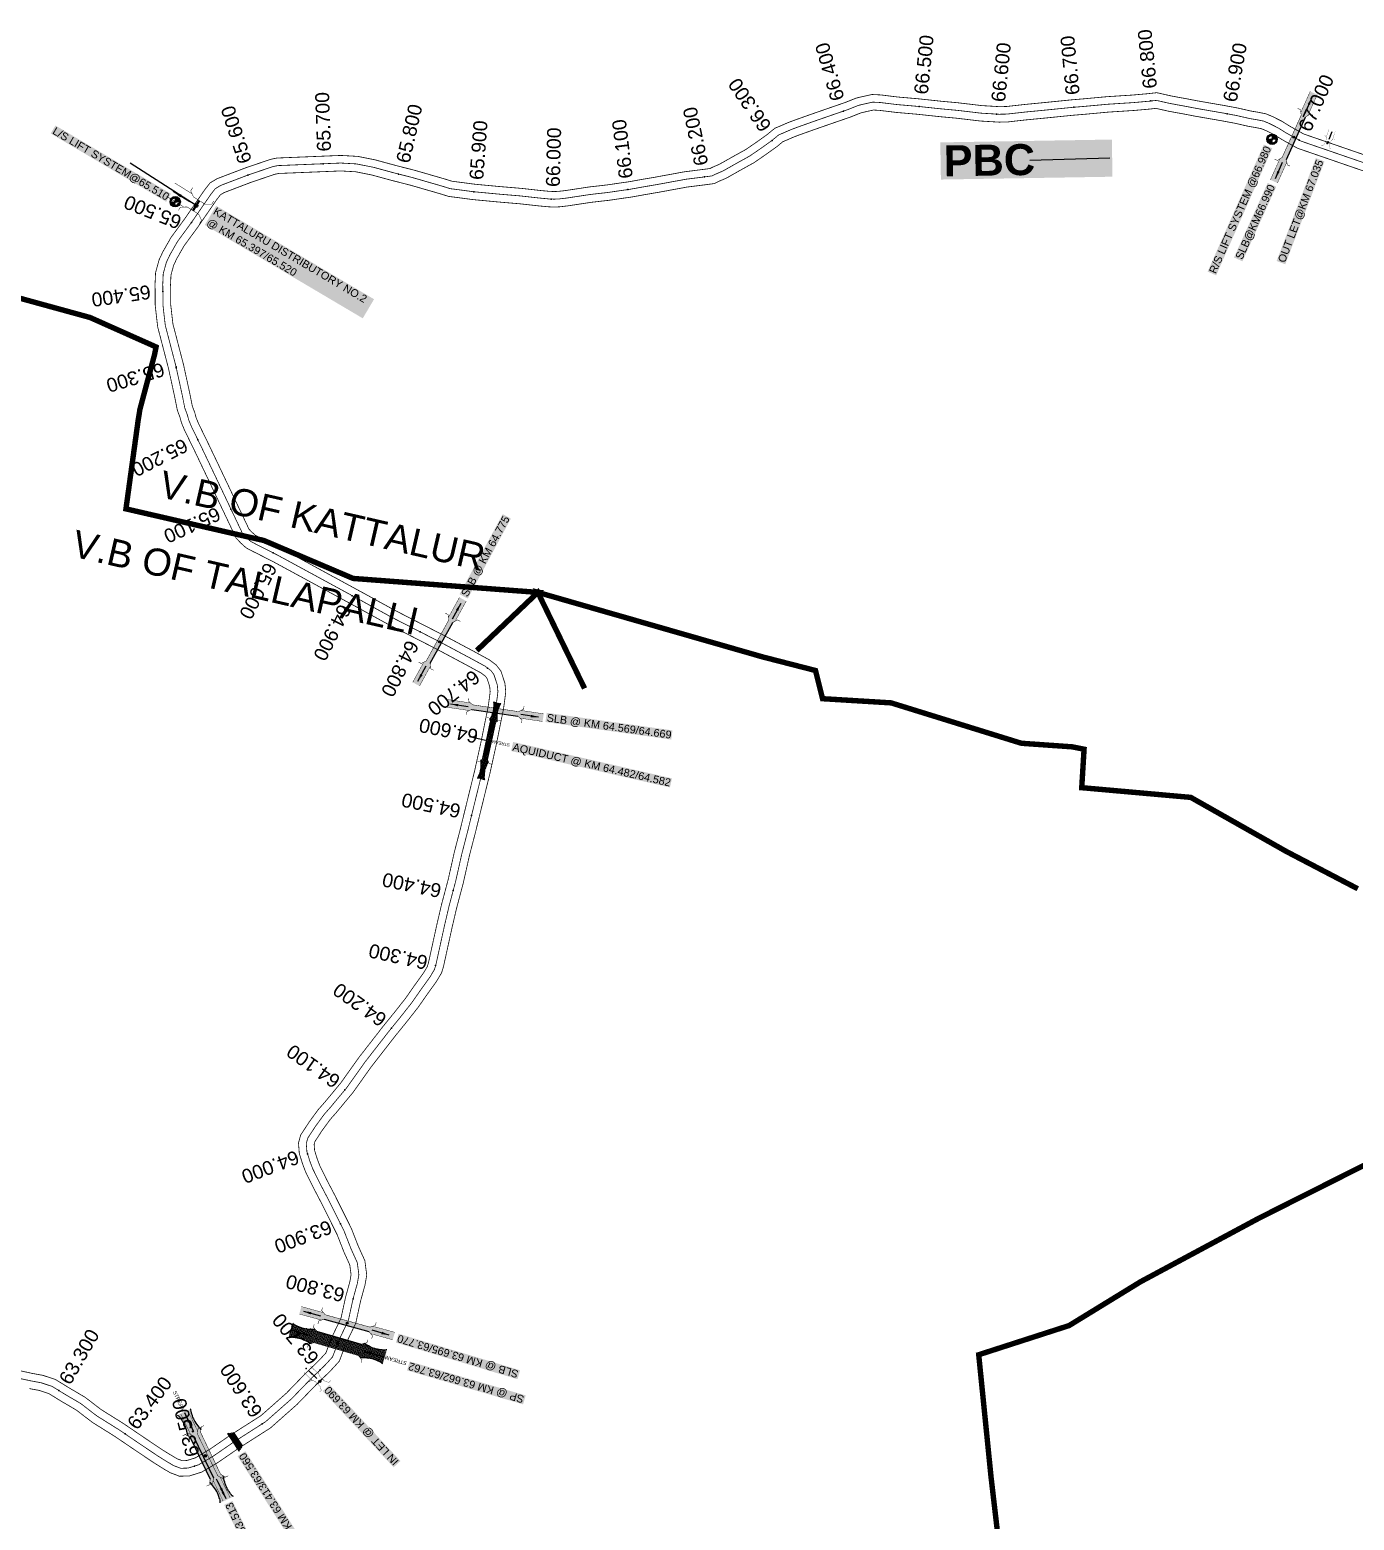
# Model space of a CAD drawing. Header units: inches. Extents: x 174104 to 230935, y 1583276 to 1631460.
# Drawn here: x 219816 to 221527, y 1588795 to 1590720 of the extents above; entities that cross this region are included whole.
import ezdxf
from ezdxf.enums import TextEntityAlignment as Align

# ---------------------------------------------------------------- set-up
doc = ezdxf.new("R2010")
doc.units = ezdxf.units.IN
doc.header["$LTSCALE"] = 15
doc.header["$MEASUREMENT"] = 0
doc.linetypes.add('ACAD_ISO02W100', pattern=[15, 12, -3])
doc.linetypes.add('HIDDEN2', pattern=[0.1875, 0.125, -0.0625])
for name, color, linetype in [('CANAL1', 7, 'Continuous'), ('CSMark', 72, 'Continuous'), ('RE REMARKS', 7, 'Continuous'), ('STRUCTURE', 5, 'Continuous'), ('text2', 7, 'Continuous'), ('VB', 72, 'Continuous'), ('VILLAGE BOUNDRY', 5, 'Continuous')]:
    doc.layers.add(name, color=color, linetype=linetype)
doc.styles.get("Standard").update_dxf_attribs({"font": 'arial.ttf'})
doc.dimstyles.get("Standard").update_dxf_attribs({"dimtxt": 0.18, "dimasz": 0.18, "dimexe": 0.18, "dimexo": 0.0625, "dimgap": 0.09, "dimtad": 0, "dimtih": 1, "dimtoh": 1, "dimdec": 4, "dimzin": 0, "dimdsep": 46, "dimtxsty": 'Standard', "dimcen": 0.09, "dimadec": 0, "dimazin": 0, "dimtfac": 1, "dimtdec": 4, "dimtofl": 0, "dimtmove": 0, "dimatfit": 3, "dimfxl": 1, "dimtolj": 1, "dimtzin": 0, "dimarcsym": 0})

# ---------------------------------------------------------------- blocks, each defined once
blk = doc.blocks.new('DROP')
h = blk.add_hatch()
h.set_pattern_fill('ANSI31', color=1, scale=10, angle=45)
h.set_pattern_definition([(90, (-324.4107, -25.7687), (-1.25, 0), [])])
h.paths.add_polyline_path([(-9.9, -4.3), (-13.8, 4.1), (13.8, 4.1), (10.2, -4.3)])
at = {"layer": 'STRUCTURE', "color": 5, "const_width": 0.49}
blk.add_lwpolyline([(-9.9, -4.3), (-13.8, 4.1), (13.8, 4.1), (10.2, -4.3), (-9.9, -4.3)], dxfattribs=at)
at = {"layer": 'STRUCTURE', "color": 5}
blk.add_circle((0, 0), 1.33, dxfattribs=at)
blk = doc.blocks.new('PUMP')
at = {"layer": 'text2', "linetype": 'Continuous'}
h = blk.add_hatch(color=5, dxfattribs=at)
h.dxf.hatch_style = 1
edge = h.paths.add_edge_path(flags=17)
edge.add_arc((0, 0), 10.1, 0, 360)
edge = h.paths.add_edge_path()
edge.add_arc((0, 0), 13.4, 0, 360)
h = blk.add_hatch(dxfattribs=at)
h.set_pattern_fill('ANSI37', color=1, scale=10)
h.set_pattern_definition([(45, (-205292.2248, -1596949.1993), (-0.8838834765, 0.8838834765), []), (135, (-205292.2248, -1596949.1993), (-0.8838834765, -0.8838834765), [])])
h.paths.add_polyline_path([(0, 10.1), (0, 0), (10.1, 0, 0.414214)])
h.paths.add_polyline_path([(0, 0), (-10.1, 0, 0.414214), (0, -10.1)])
at = {"layer": 'text2', "color": 5, "linetype": 'Continuous'}
for radius in [13.4, 10.1]:
    blk.add_circle((0, 0), radius, dxfattribs=at)
at = {"layer": 'text2', "linetype": 'Continuous'}
blk.add_circle((0, 0), 1.3, dxfattribs=at)
blk = doc.blocks.new('SLB')
at = {"layer": 'STRUCTURE'}
h = blk.add_hatch(dxfattribs=at)
h.set_pattern_fill('DOTS', color=6, scale=20, angle=320.3722, style=0)
h.set_pattern_definition([(320.372247934, (-159.4327, -72.9564), (1.2786241598, 0.5641323054), [0, -1.25])])
h.paths.add_polyline_path([(769699.5, 1706871.1), (769699.5, 1706861.1), (769729.1, 1706861.1), (769732.1, 1706863.1), (769792.1, 1706863.1), (769795.1, 1706861.1), (769824.7, 1706861.1), (769824.7, 1706871.1), (769795.1, 1706871.1), (769792.1, 1706869.1), (769732.1, 1706869.1), (769729.1, 1706871.1)])
at = {"layer": 'STRUCTURE', "color": 6, "linetype": 'ACAD_ISO02W100', "ltscale": 0.5, "const_width": 0.5}
for points in [[(769699.5, 1706871.1), (769729.1, 1706871.1)], [(769795.1, 1706871.1), (769824.7, 1706871.1)], [(769699.5, 1706861.1), (769729.1, 1706861.1)], [(769795.1, 1706861.1), (769824.7, 1706861.1)]]:
    blk.add_lwpolyline(points, dxfattribs=at)
at = {"layer": 'STRUCTURE', "color": 6, "const_width": 0.628}
for points in [[(769726.1, 1706877.1), (769726.1, 1706873.1), (769732.1, 1706869.1), (769792.1, 1706869.1), (769798.1, 1706873.1), (769798.1, 1706877.1)], [(769726.1, 1706855.1), (769726.1, 1706859.1), (769732.1, 1706863.1), (769792.1, 1706863.1), (769798.1, 1706859.1), (769798.1, 1706855.1)]]:
    blk.add_lwpolyline(points, dxfattribs=at)
at = {"layer": 'STRUCTURE', "color": 6}
blk.add_lwpolyline([(769732.1, 1706863.1), (769792.1, 1706863.1)], dxfattribs=at)
blk.add_lwpolyline([(769732.1, 1706863.1), (769792.1, 1706863.1)], dxfattribs=at)
at = {"layer": 'STRUCTURE', "color": 0}
blk.add_circle((769762.1, 1706866.1), 1.24, dxfattribs=at)
for points in [[(769703.8, 1706866), (769726.7, 1706866)], [(769818.6, 1706865.8), (769795.7, 1706865.8)]]:
    blk.add_leader(points, dimstyle='Standard', override={"dimasz": 10, "dimgap": 0.09, "dimtad": 0}, dxfattribs=at)
blk = doc.blocks.new('SP')
at = {"layer": 'STRUCTURE'}
h = blk.add_hatch(dxfattribs=at)
h.set_pattern_fill('DASH', color=256, scale=8, style=0)
edge = h.paths.add_edge_path()
edge.add_spline(control_points=[(769825.7, 1706742.1), (769825.3, 1706741.8), (769823.8, 1706740.8), (769820.9, 1706740.3), (769817, 1706739.7), (769811.4, 1706738.9), (769804, 1706739.7), (769798.4, 1706741), (769795.6, 1706741.6)], knot_values=[0, 0, 0, 0, 1.613557, 5.24513, 8.624976, 13.470124, 22.190216, 30.746377, 30.746377, 30.746377, 30.746377], degree=3, periodic=0)
edge.add_line((769795.6, 1706741.6), (769792.6, 1706739.6))
edge.add_line((769792.6, 1706739.6), (769732.6, 1706739.6))
edge.add_line((769732.6, 1706739.6), (769729.6, 1706741.6))
edge.add_spline(control_points=[(769729.6, 1706741.6), (769726.9, 1706740.9), (769721.3, 1706739.5), (769713.9, 1706738.5), (769708.3, 1706739.1), (769704.4, 1706739.6), (769701.5, 1706740), (769700, 1706741), (769699.5, 1706741.3)], knot_values=[0, 0, 0, 0, 8.556161, 17.276253, 22.121402, 25.501247, 29.13282, 30.746377, 30.746377, 30.746377, 30.746377], degree=3, periodic=0)
edge.add_line((769699.5, 1706741.3), (769699.5, 1706722.1))
edge.add_spline(control_points=[(769699.5, 1706722.1), (769700, 1706722.4), (769701.4, 1706723.4), (769704.3, 1706724), (769708.2, 1706724.5), (769713.8, 1706725.3), (769721.2, 1706724.5), (769726.8, 1706723.3), (769729.6, 1706722.6)], knot_values=[0, 0, 0, 0, 1.613557, 5.24513, 8.624976, 13.470124, 22.190216, 30.746377, 30.746377, 30.746377, 30.746377], degree=3, periodic=0)
edge.add_line((769729.6, 1706722.6), (769732.6, 1706724.6))
edge.add_line((769732.6, 1706724.6), (769792.6, 1706724.6))
edge.add_line((769792.6, 1706724.6), (769795.6, 1706722.6))
edge.add_spline(control_points=[(769795.6, 1706722.6), (769798.4, 1706723.3), (769803.9, 1706724.8), (769811.3, 1706725.8), (769817, 1706725.1), (769820.9, 1706724.7), (769823.8, 1706724.2), (769825.2, 1706723.3), (769825.7, 1706723)], knot_values=[0, 0, 0, 0, 8.556161, 17.276253, 22.121402, 25.501247, 29.13282, 30.746377, 30.746377, 30.746377, 30.746377], degree=3, periodic=0)
edge.add_line((769825.7, 1706723), (769825.7, 1706742.1))
h.paths.add_polyline_path([(769764.2, 1706732.1, -1), (769761.1, 1706732.1, -1)], flags=0)
h.paths.add_polyline_path([(769761.1, 1706732.1, 1), (769764.2, 1706732.1, 1)], flags=16)
at = {"layer": 'STRUCTURE', "const_width": 0.628}
for points in [[(769726.6, 1706747.6), (769726.6, 1706743.6), (769732.6, 1706739.6), (769792.6, 1706739.6), (769798.6, 1706743.6), (769798.6, 1706747.6)], [(769726.6, 1706716.6), (769726.6, 1706720.6), (769732.6, 1706724.6), (769792.6, 1706724.6), (769798.6, 1706720.6), (769798.6, 1706716.6)]]:
    blk.add_lwpolyline(points, dxfattribs=at)
at = {"layer": 'STRUCTURE', "color": 3}
blk.add_lwpolyline([(769732.6, 1706724.6), (769792.6, 1706724.6)], dxfattribs=at)
blk.add_lwpolyline([(769732.6, 1706724.6), (769792.6, 1706724.6)], dxfattribs=at)
at = {"layer": 'STRUCTURE', "color": 0}
blk.add_circle((769762.6, 1706732.1), 1.55, dxfattribs=at)
at = {"layer": 'STRUCTURE'}
for points in [[(769699.5, 1706741.3), (769700.9, 1706740.5), (769704.4, 1706739.6), (769707.8, 1706739.2), (769712.6, 1706738.8), (769721.3, 1706739.7), (769729.6, 1706741.6)], [(769825.7, 1706742.1), (769824.3, 1706741.3), (769820.8, 1706740.3), (769817.5, 1706739.8), (769812.7, 1706739.2), (769804, 1706739.9), (769795.6, 1706741.6)], [(769699.5, 1706722.1), (769700.9, 1706723), (769704.4, 1706724), (769707.7, 1706724.5), (769712.5, 1706725), (769721.2, 1706724.4), (769729.6, 1706722.6)], [(769825.7, 1706723), (769824.3, 1706723.8), (769820.8, 1706724.7), (769817.4, 1706725.1), (769812.6, 1706725.5), (769803.9, 1706724.6), (769795.6, 1706722.6)]]:
    blk.add_spline(points, degree=3, dxfattribs=at)
at = {"layer": 'STRUCTURE', "color": 0}
blk.add_text('STREAM', height=5, dxfattribs=at).set_placement((769684.3, 1706732.1), align=Align.MIDDLE_CENTER)
for points in [[(769727.4, 1706732.1), (769700.8, 1706732.1)], [(769824.4, 1706732.1), (769800.5, 1706732.1)]]:
    blk.add_leader(points, dimstyle='Standard', override={"dimasz": 10, "dimgap": 0.09, "dimtad": 0}, dxfattribs=at)
blk = doc.blocks.new('OT')
at = {"layer": 'STRUCTURE', "color": 190}
for points, const_width in [([(769751.4, 1706595.8), (769729.4, 1706595.8)], 0.5), ([(769775.2, 1706601.8), (769775.2, 1706597.8), (769769.2, 1706593.8), (769761.8, 1706593.8), (769754.4, 1706593.8), (769748.4, 1706597.8), (769748.4, 1706601.8)], 0.5), ([(769761.8, 1706593.8), (769761.8, 1706581)], 2.5), ([(769751.4, 1706579), (769729.4, 1706579)], 0.5), ([(769748.4, 1706573), (769748.4, 1706577), (769754.4, 1706581), (769761.8, 1706581), (769761.8, 1706581), (769761.8, 1706581), (769769.2, 1706581), (769775.2, 1706577), (769775.2, 1706573)], 0.5)]:
    blk.add_lwpolyline(points, dxfattribs=dict(at, const_width=const_width))
at = {"layer": 'STRUCTURE', "color": 0}
blk.add_circle((769761.8, 1706587.4), 1.87, dxfattribs=at)
blk.add_leader([(769732.6, 1706587.4), (769753.8, 1706587.4)], dimstyle='Standard', override={"dimasz": 10, "dimgap": 0.09, "dimtad": 0}, dxfattribs=at)
blk = doc.blocks.new('AQUEDUCT')
at = {"layer": 'STRUCTURE'}
h = blk.add_hatch(dxfattribs=at)
h.set_pattern_fill('DASH', color=256, scale=8, angle=-90, style=0)
h.set_pattern_definition([(270, (-1706662.7411, 769762.6106), (1, -1), [1, -1])])
edge = h.paths.add_edge_path()
edge.add_spline(control_points=[(6.5, -63.1), (6.2, -62.6), (5.2, -61.2), (4.6, -58.3), (4.1, -54.4), (3.3, -48.8), (4.1, -41.4), (5.4, -35.8), (6, -33)], knot_values=[0, 0, 0, 0, 1.613557, 5.24513, 8.624976, 13.470124, 22.190216, 30.746377, 30.746377, 30.746377, 30.746377], degree=3, periodic=0)
edge.add_line((6, -33), (4, -30))
edge.add_line((4, -30), (4, 30))
edge.add_line((4, 30), (6, 33))
edge.add_spline(control_points=[(6, 33), (5.3, 35.8), (3.9, 41.3), (2.8, 48.7), (3.5, 54.4), (3.9, 58.3), (4.4, 61.2), (5.4, 62.6), (5.7, 63.1)], knot_values=[0, 0, 0, 0, 8.556161, 17.276253, 22.121402, 25.501247, 29.13282, 30.746377, 30.746377, 30.746377, 30.746377], degree=3, periodic=0)
edge.add_line((5.7, 63.1), (-6.5, 63.1))
edge.add_spline(control_points=[(-6.5, 63.1), (-6.2, 62.6), (-5.2, 61.2), (-4.6, 58.3), (-4.1, 54.4), (-3.3, 48.8), (-4.1, 41.4), (-5.4, 35.8), (-6, 33)], knot_values=[0, 0, 0, 0, 1.613557, 5.24513, 8.624976, 13.470124, 22.190216, 30.746377, 30.746377, 30.746377, 30.746377], degree=3, periodic=0)
edge.add_line((-6, 33), (-4, 30))
edge.add_line((-4, 30), (-4, -30))
edge.add_line((-4, -30), (-6, -33))
edge.add_spline(control_points=[(-6, -33), (-5.3, -35.8), (-3.9, -41.3), (-2.8, -48.7), (-3.5, -54.4), (-3.9, -58.3), (-4.4, -61.2), (-5.4, -62.6), (-5.7, -63.1)], knot_values=[0, 0, 0, 0, 8.556161, 17.276253, 22.121402, 25.501247, 29.13282, 30.746377, 30.746377, 30.746377, 30.746377], degree=3, periodic=0)
edge.add_line((-5.7, -63.1), (6.5, -63.1))
blk.add_circle((0, 0), 0.938)
at = {"layer": 'STRUCTURE', "const_width": 0.628}
for points in [[(-12, 36), (-8, 36), (-4, 30), (-4, -30), (-8, -36), (-12, -36)], [(12, 36), (8, 36), (4, 30), (4, -30), (8, -36), (12, -36)]]:
    blk.add_lwpolyline(points, dxfattribs=at)
at = {"layer": 'STRUCTURE', "color": 3}
for points in [[(-4, 30), (-4, -30)], [(-4, 30), (-4, -30)], [(4, 30), (4, -30)]]:
    blk.add_lwpolyline(points, dxfattribs=at)
at = {"layer": 'STRUCTURE'}
for points in [[(-6.5, 63.1), (-5.7, 61.7), (-4.7, 58.2), (-4.2, 54.9), (-3.6, 50.1), (-4.3, 41.4), (-6, 33)], [(5.7, 63.1), (4.8, 61.7), (3.9, 58.2), (3.5, 54.8), (3.1, 50), (4, 41.3), (6, 33)], [(-5.7, -63.1), (-4.8, -61.7), (-3.9, -58.2), (-3.5, -54.8), (-3.1, -50), (-4, -41.3), (-6, -33)], [(6.5, -63.1), (5.7, -61.7), (4.7, -58.2), (4.2, -54.9), (3.6, -50.1), (4.3, -41.4), (6, -33)]]:
    blk.add_spline(points, degree=3, dxfattribs=at)
at = {"layer": 'STRUCTURE', "color": 0}
blk.add_text('STREAM', height=5, dxfattribs=at).set_placement((-19.7, -0.1), align=Align.MIDDLE_CENTER)
for points in [[(32.5, 0.1), (5.8, 0)], [(0.4, -62), (0.1, -38.2)]]:
    blk.add_leader(points, dimstyle='Standard', override={"dimasz": 10, "dimgap": 0.09, "dimtad": 0}, dxfattribs=at)
blk = doc.blocks.new('GGG')
at = {"layer": 'STRUCTURE', "color": 5, "insert": (181339.4, 1616872.7), "char_height": 40, "width": 213.631, "attachment_point": 1, "rotation": 22.6465, "bg_fill": 1, "box_fill_scale": 1.1, "bg_fill_color": 7, "bg_fill_true_color": 16777215, "bg_fill_transparency": 0}
blk.add_mtext('{\\fArial|b1|i0|c0|p34;\\C1;PBC}', dxfattribs=at)
at = {"layer": 'RE REMARKS', "color": 1}
blk.add_leader([(181545.2, 1616937), (181450.2, 1616896)], dimstyle='Standard', override={"dimasz": 50}, dxfattribs=at)

msp = doc.modelspace()

# ---------------------------------------------------------------- linework, layer by layer
at = {"color": 3}
for p in [(221420.68431, 1590578.64837, 37), (221448.79123, 1590581.29179), (221492, 1590573, 51), (220292.42812, 1590533.7772), (220004, 1590498, 48), (220031, 1590493, 47), (220005.34496, 1590283.60133), (220130.31436, 1590044.48128), (220345.33786, 1589929.61676), (220417.30538, 1589840.7226), (220411.15193, 1589810.34851), (220386.73678, 1589705.11645), (220217.29763, 1589177.82731), (220225.97282, 1589049.31848), (220213.81156, 1589023.02994), (220173, 1588991, 36), (220082.16166, 1588897.33642), (220043, 1588878, 34)]:
    msp.add_point(p, dxfattribs=at)
at = {"layer": 'CANAL1', "color": 1, "linetype": 'HIDDEN2', "ltscale": 4, "const_width": 1}
msp.add_lwpolyline([(219749.61499, 1588989.52366), (219817.44799, 1588974.83866), (219830.52599, 1588972.43866), (219844.96999, 1588967.69766), (219862.01099, 1588957.23466), (219881.85299, 1588945.60366), (219902.82799, 1588929.51666), (219930.95599, 1588911.97266), (219960.01899, 1588892.24766), (219981.98199, 1588877.50966), (219994.69899, 1588869.60566), (219994.88499, 1588869.60266), (220002.07099, 1588865.27566), (220008.32999, 1588863.00966), (220011.08399, 1588861.88366), (220020.69299, 1588862.16366), (220034.23999, 1588866.43466), (220053.64499, 1588877.93666), (220080.48799, 1588896.37666), (220120.86699, 1588922.14566), (220154.50999, 1588951.90366), (220179.46099, 1588977.69166), (220197.15399, 1588994.72566), (220207.25999, 1589005.79866), (220215.51899, 1589027.52066), (220227.62699, 1589052.76766), (220233.68599, 1589080.62666), (220238.03999, 1589096.41866), (220239.17399, 1589100.32366), (220241.21199, 1589111.91066), (220239.18099, 1589127.46666), (220231.11699, 1589145.33166), (220222.21399, 1589168.07766), (220217.25462, 1589178.02097), (220200.82599, 1589210.95966), (220190.67899, 1589230.35766), (220181.61599, 1589248.80866), (220177.80799, 1589258.84366), (220174.07999, 1589270.89466), (220173.30799, 1589281.40566), (220175.18899, 1589288.34666), (220185.22299, 1589303.72866), (220196.35799, 1589318.97066), (220204.46799, 1589328.15166), (220225.71799, 1589353.74866), (220238.25399, 1589371.39366), (220249.12899, 1589386.64166), (220280.06899, 1589426.44466), (220296.09699, 1589446.20166), (220309.83899, 1589463.71066), (220320.38899, 1589478.85466), (220333.16999, 1589496.68066), (220338.76499, 1589506.08566), (220340.70999, 1589512.42866), (220351.72199, 1589562.55766), (220357.69899, 1589588.12866), (220366.24199, 1589620.22066), (220374.17799, 1589655.62666), (220381.83099, 1589685.14866), (220386.73678, 1589705.11645), (220400.52199, 1589761.22566), (220408.71199, 1589798.30466), (220418.13499, 1589844.81766), (220420.00499, 1589858.51466), (220420.80199, 1589865.14566), (220420.01199, 1589873.86066), (220415.67299, 1589887.14866), (220411.61899, 1589892.45866), (220404.21099, 1589898.02866), (220385.22599, 1589908.35066), (220346.58399, 1589928.97966), (220282.92999, 1589961.52366), (220243.23099, 1589983.34366), (220167.50699, 1590024.49566), (220135.83599, 1590041.65766), (220130.31436, 1590044.48128), (220117.28599, 1590051.14366), (220108.92199, 1590055.30966), (220101.44999, 1590059.25266), (220095.59899, 1590064.52566), (220090.87999, 1590069.56066), (220053.23499, 1590148.82766), (220038.35599, 1590180.03666), (220025.00199, 1590207.44466), (220021.43499, 1590216.11966), (220019.68499, 1590222.70466), (220016.36699, 1590231.56366), (220013.14099, 1590247.84266), (220004.99999, 1590285.18366), (219995.11799, 1590323.22766), (219991.20399, 1590338.20866), (219989.96699, 1590348.62166), (219988.12199, 1590364.89066), (219988.09199, 1590380.87866), (219987.91399, 1590391.34166), (219988.53899, 1590405.08566), (219992.57499, 1590419.68766), (219997.00399, 1590429.11366), (220006.96199, 1590446.59166), (220025.04399, 1590471.25966), (220049.81199, 1590507.24166), (220055.64199, 1590514.80066), (220062.64099, 1590518.99166), (220097.59899, 1590532.30966), (220129.44199, 1590543.18366), (220136.47999, 1590544.66966), (220150.02599, 1590545.20066), (220217.84799, 1590547.97266), (220238.27599, 1590546.81766), (220260.20599, 1590542.44266), (220286.54099, 1590535.27666), (220292.42812, 1590533.7772), (220310.57699, 1590529.15466), (220349.00699, 1590518.04566), (220359.31799, 1590514.82966), (220372.57199, 1590513.15366), (220389.06099, 1590510.93566), (220422.18899, 1590507.81166), (220449.51599, 1590505.52166), (220474.32299, 1590502.77866), (220485.93899, 1590501.66766), (220493.26799, 1590501.29566), (220499.93599, 1590501.60966), (220509.67599, 1590502.74166), (220539.89599, 1590507.33566), (220560.95399, 1590509.72866), (220561.41099, 1590509.72466), (220581.56099, 1590512.69666), (220590.71299, 1590513.95766), (220611.06199, 1590517.59266), (220624.97399, 1590519.94066), (220663.43499, 1590526.99966), (220684.95199, 1590529.70566), (220697.56999, 1590531.37966), (220702.55299, 1590533.88066), (220711.18399, 1590537.55266), (220731.82199, 1590549.20066), (220745.98299, 1590556.97766), (220760.84199, 1590567.17766), (220774.77399, 1590577.12466), (220783.59999, 1590584.42766), (220790.25799, 1590587.16366), (220799.54499, 1590591.24266), (220810.04299, 1590595.11866), (220831.52399, 1590602.74366), (220873.41299, 1590617.25066), (220886.43699, 1590622.47466), (220893.50199, 1590624.15066), (220904.84699, 1590626.66566), (220914.53899, 1590626.15766), (220936.22399, 1590623.49666), (220962.77999, 1590621.19266), (220992.28699, 1590618.04966), (221014.22099, 1590616.02466), (221044.87999, 1590612.38966), (221068.25899, 1590610.99866), (221078.26499, 1590611.19766), (221087.06599, 1590612.19666), (221101.92099, 1590613.85366), (221125.55399, 1590616.12966), (221162.49299, 1590619.82866), (221178.75199, 1590621.20166), (221208.44599, 1590623.92766), (221241.45899, 1590626.03366), (221261.44799, 1590627.80866), (221271.23699, 1590628.89766), (221288.76399, 1590624.94466), (221309.69099, 1590621.10466), (221323.72799, 1590618.41566), (221357.86499, 1590612.49866), (221374.28899, 1590609.43466), (221392.55399, 1590605.27566), (221401.56499, 1590603.79566), (221409.76699, 1590602.11666), (221416.73699, 1590599.25566), (221428.51499, 1590593.32466), (221438.39099, 1590587.14866), (221457.66199, 1590576.42466), (221795.44799, 1590460.01566)], dxfattribs=at)
at = {"layer": 'CANAL1', "color": 1, "ltscale": 4, "const_width": 1}
for points in [[(219751.84987, 1588999.08714), (219819.45192, 1588984.45214), (219833.04218, 1588981.95813), (219849.24592, 1588976.63952), (219867.19923, 1588965.61638), (219887.4889, 1588953.72296), (219908.57327, 1588937.55208), (219936.45499, 1588920.16169), (219965.65596, 1588900.34305), (219987.4521, 1588885.71702), (219997.67034, 1588879.36607), (219997.78057, 1588879.36429), (220006.43611, 1588874.15242), (220011.96882, 1588872.14936), (220012.9519, 1588871.74742), (220019.05508, 1588871.92526), (220030.17621, 1588875.43145), (220048.3014, 1588886.17486), (220075.00847, 1588904.52149), (220114.87075, 1588929.96073), (220147.63652, 1588958.9428), (220172.44059, 1588984.57894), (220190.02859, 1589001.51185), (220198.63276, 1589010.93931), (220206.36391, 1589031.27302), (220218.14717, 1589055.8429), (220224.01575, 1589082.82636), (220228.46077, 1589098.94847), (220229.46227, 1589102.39719), (220231.14089, 1589111.94096), (220229.49997, 1589124.50925), (220221.94073, 1589141.25599), (220213.10827, 1589163.82179), (220191.96337, 1589206.21638), (220181.80227, 1589225.64133), (220172.47621, 1589244.6279), (220168.39031, 1589255.3952), (220164.23325, 1589268.83319), (220163.2529, 1589282.18098), (220165.99335, 1589292.2934), (220177.03508, 1589309.22025), (220188.59956, 1589325.05014), (220196.9148, 1589334.46348), (220217.82669, 1589359.6532), (220230.15022, 1589376.99914), (220241.15023, 1589392.42242), (220272.2806, 1589432.47032), (220288.32332, 1589452.24547), (220301.83963, 1589469.46691), (220312.26554, 1589484.43279), (220324.83717, 1589501.96677), (220329.59957, 1589509.97221), (220331.07315, 1589514.77781), (220342.01224, 1589564.57492), (220348.03924, 1589590.35982), (220356.5705, 1589622.40774), (220364.49937, 1589657.78191), (220372.17799, 1589687.40273), (220390.82573, 1589763.30367), (220398.97148, 1589800.18234), (220408.31335, 1589846.29485), (220410.12905, 1589859.59411), (220410.79068, 1589865.09889), (220410.19793, 1589871.63796), (220406.73711, 1589882.23656), (220404.55033, 1589885.10084), (220398.83175, 1589889.40059), (220380.52593, 1589899.35332), (220341.99583, 1589919.92259), (220278.28749, 1589952.49437), (220238.47814, 1589974.37502), (220162.78038, 1590015.51276), (220131.2197, 1590032.61498), (220112.82317, 1590042.0225), (220104.40162, 1590046.21716), (220095.72396, 1590050.7964), (220088.63408, 1590057.18588), (220082.55944, 1590063.66731), (220044.24814, 1590144.33729), (220029.39066, 1590175.50115), (220015.91667, 1590203.15543), (220011.9811, 1590212.72678), (220010.1902, 1590219.4657), (220006.75927, 1590228.62622), (220003.39325, 1590245.6118), (219995.31456, 1590282.66698), (219985.48397, 1590320.51306), (219981.39794, 1590336.15252), (219980.07669, 1590347.27475), (219978.16606, 1590364.12243), (219978.13516, 1590380.59056), (219977.95313, 1590391.29023), (219978.64347, 1590406.47096), (219983.20585, 1590422.97737), (219988.16357, 1590433.52862), (219998.6004, 1590451.84705), (220016.93398, 1590476.85826), (220041.77128, 1590512.94093), (220048.92301, 1590522.21366), (220058.30158, 1590527.82954), (220094.24509, 1590541.52299), (220126.82654, 1590552.64916), (220135.28542, 1590554.43517), (220149.66896, 1590554.999), (220217.96925, 1590557.79055), (220239.5857, 1590556.56835), (220262.54274, 1590551.98846), (220289.13109, 1590544.75352), (220313.24328, 1590538.61211), (220351.92759, 1590527.4296), (220361.49361, 1590524.44596), (220373.90885, 1590522.87602), (220390.24044, 1590520.6792), (220423.11898, 1590517.57872), (220450.52623, 1590515.282), (220475.39162, 1590512.53254), (220486.71187, 1590511.44983), (220493.32931, 1590511.11394), (220499.16563, 1590511.38878), (220508.38991, 1590512.46084), (220538.62251, 1590517.05676), (220560.47426, 1590519.53996), (220560.76404, 1590519.53742), (220580.19192, 1590522.40291), (220589.19366, 1590523.64321), (220609.39361, 1590527.25158), (220623.2822, 1590529.59563), (220661.95029, 1590536.69264), (220683.71352, 1590539.42961), (220694.63049, 1590540.87794), (220698.39153, 1590542.76563), (220706.79822, 1590546.3422), (220727.00041, 1590557.74423), (220740.77649, 1590565.30984), (220755.14947, 1590575.1762), (220768.71643, 1590584.86258), (220778.43774, 1590592.9064), (220786.38929, 1590596.17396), (220795.84213, 1590600.3258), (220806.68149, 1590604.32783), (220828.25812, 1590611.98678), (220869.95635, 1590626.42771), (220883.44783, 1590631.83922), (220891.30863, 1590633.70401), (220904.05437, 1590636.52953), (220915.45376, 1590635.93203), (220937.3085, 1590633.25021), (220963.78486, 1590630.95312), (220993.3193, 1590627.80719), (221015.31252, 1590625.77672), (221045.80941, 1590622.16094), (221068.49985, 1590620.81091), (221077.64321, 1590620.99276), (221085.99078, 1590621.94029), (221100.93034, 1590623.60672), (221124.61949, 1590625.88813), (221161.61702, 1590629.59299), (221177.91716, 1590630.96946), (221207.71344, 1590633.70485), (221240.74131, 1590635.8118), (221260.4958, 1590637.56598), (221271.84265, 1590638.82828), (221290.81028, 1590634.55037), (221311.57716, 1590630.73975), (221325.56578, 1590628.06002), (221359.67896, 1590622.14714), (221376.35985, 1590619.03522), (221394.51926, 1590614.90026), (221403.42179, 1590613.43808), (221412.73705, 1590611.53119), (221420.93359, 1590608.16673), (221433.46834, 1590601.85465), (221443.5197, 1590595.56899), (221461.79699, 1590585.39798), (221798.82214, 1590469.25118)], [(219815.53008, 1588964.83786), (219828.09582, 1588962.53187), (219840.78008, 1588958.36848), (219856.90877, 1588948.46562), (219876.3031, 1588937.09704), (219897.16873, 1588921.09392), (219925.54301, 1588903.39631), (219954.46804, 1588883.76495), (219976.5979, 1588868.91498), (219991.81366, 1588859.45793), (219992.07543, 1588859.45371), (219997.79189, 1588856.01158), (220004.77718, 1588853.48264), (220009.3021, 1588851.63258), (220022.41692, 1588852.01474), (220038.38979, 1588857.05055), (220059.0746, 1588869.31114), (220086.05353, 1588887.84451), (220126.94925, 1588913.94327), (220161.46948, 1588944.4772), (220186.56741, 1588970.41706), (220204.36541, 1588987.55215), (220215.97324, 1589000.27069), (220224.76009, 1589023.38098), (220237.19283, 1589049.3051), (220243.44225, 1589078.03964), (220247.70523, 1589093.50153), (220248.97173, 1589097.86281), (220251.36911, 1589111.49304), (220248.94803, 1589130.03675), (220240.37927, 1589149.02001), (220231.40573, 1589171.94621), (220209.77463, 1589215.31562), (220199.64173, 1589234.68667), (220190.84179, 1589252.6021), (220187.31169, 1589261.9048), (220184.01275, 1589272.56881), (220183.4491, 1589280.24302), (220184.47065, 1589284.0126), (220193.49692, 1589297.84975), (220204.20244, 1589312.50386), (220212.1072, 1589321.45252), (220233.69531, 1589347.4568), (220246.44378, 1589365.40086), (220257.19377, 1589380.47358), (220287.9434, 1589420.03168), (220303.95668, 1589439.77053), (220317.92437, 1589457.56709), (220328.59846, 1589472.88921), (220341.58883, 1589491.00723), (220348.01643, 1589501.81179), (220350.43285, 1589509.69219), (220361.51776, 1589560.15308), (220367.44476, 1589585.51018), (220375.9995, 1589617.64626), (220383.94263, 1589653.08409), (220391.57001, 1589682.50727), (220410.30427, 1589758.76033), (220418.53852, 1589796.03966), (220428.04265, 1589842.95315), (220429.96695, 1589857.04789), (220430.89932, 1589864.80511), (220429.91207, 1589875.69604), (220424.69489, 1589891.67344), (220418.77367, 1589899.42916), (220409.67625, 1589906.26941), (220390.01207, 1589916.96068), (220351.25817, 1589937.64941), (220287.65851, 1589970.16563), (220248.06986, 1589991.92498), (220172.31962, 1590033.09124), (220140.5383, 1590050.31302), (220121.83483, 1590059.8775), (220113.52838, 1590064.01484), (220107.26204, 1590067.3216), (220102.64992, 1590071.47812), (220099.28656, 1590075.06669), (220062.30786, 1590152.93071), (220047.40734, 1590184.18485), (220034.17333, 1590211.34657), (220030.9749, 1590219.12522), (220029.2658, 1590225.5563), (220026.06073, 1590234.11378), (220022.97475, 1590249.6862), (220014.77144, 1590287.31302), (220004.83803, 1590325.55494), (220001.09606, 1590339.87748), (219999.94331, 1590349.58125), (219998.16394, 1590365.27157), (219998.13484, 1590380.77944), (219997.96087, 1590391.00577), (219998.52053, 1590403.31304), (220002.03015, 1590416.01063), (220005.93043, 1590424.31138), (220015.4096, 1590440.94895), (220033.24002, 1590465.27374), (220057.93872, 1590501.15507), (220062.44699, 1590507.00034), (220067.06642, 1590509.76646), (220101.03891, 1590522.70901), (220132.14346, 1590533.33084), (220137.76058, 1590534.51683), (220150.46904, 1590535.015), (220217.81275, 1590537.76745), (220237.0523, 1590536.67965), (220257.95526, 1590532.50954), (220284.03691, 1590525.41248), (220307.99672, 1590519.30989), (220346.17241, 1590508.2744), (220357.22839, 1590504.82604), (220371.32115, 1590503.04398), (220387.96756, 1590500.8048), (220421.34502, 1590497.65728), (220448.59177, 1590495.374), (220473.34038, 1590492.63746), (220485.25213, 1590491.49817), (220493.29269, 1590491.09006), (220500.79237, 1590491.44322), (220511.04809, 1590492.63516), (220541.25549, 1590497.22724), (220561.51974, 1590499.53004), (220562.14396, 1590499.52458), (220583.01608, 1590502.60309), (220592.31834, 1590503.88479), (220612.81639, 1590507.54642), (220626.7518, 1590509.89837), (220665.00571, 1590516.91936), (220686.27648, 1590519.59439), (220700.59551, 1590521.49406), (220706.80047, 1590524.60837), (220715.65578, 1590528.3758), (220736.72959, 1590540.26977), (220751.27551, 1590548.25816), (220766.62053, 1590558.7918), (220780.91757, 1590568.99942), (220788.84826, 1590575.5616), (220794.21271, 1590577.76604), (220803.33387, 1590581.7722), (220813.49051, 1590585.52217), (220834.87588, 1590593.11322), (220876.95565, 1590607.68629), (220889.51217, 1590612.72278), (220895.78137, 1590614.20999), (220905.72563, 1590616.41447), (220913.71024, 1590615.99597), (220935.2255, 1590613.35579), (220961.86114, 1590611.04488), (220991.3407, 1590607.90481), (221013.21548, 1590605.88528), (221044.03659, 1590602.23106), (221068.10415, 1590600.79909), (221078.97279, 1590601.01524), (221088.22722, 1590602.06571), (221102.99766, 1590603.71328), (221126.57451, 1590605.98387), (221163.45498, 1590609.67701), (221179.67284, 1590611.04654), (221209.26456, 1590613.76315), (221242.26269, 1590615.8682), (221262.4862, 1590617.66402), (221270.71735, 1590618.57972), (221286.80372, 1590614.95163), (221307.89084, 1590611.08225), (221321.97622, 1590608.38398), (221356.13704, 1590602.46286), (221372.30415, 1590599.44678), (221390.67474, 1590595.26374), (221399.79421, 1590593.76592), (221406.88295, 1590592.31481), (221412.62641, 1590589.95727), (221423.64766, 1590584.40735), (221433.3483, 1590578.34101), (221453.61301, 1590567.06402), (221792.15986, 1590450.39282)]]:
    msp.add_lwpolyline(points, dxfattribs=at)
at = {"layer": 'text2', "color": 3, "linetype": 'Continuous', "elevation": 47}
msp.add_lwpolyline([(220031, 1590493), (219945.82427, 1590547.89313)], dxfattribs=at)
at = {"layer": 'text2', "color": 3, "linetype": 'Continuous'}
for p in [(221264.27092, 1590628.1227), (220866.99563, 1590615.0282), (220965.03109, 1590620.95288), (221064.71182, 1590611.20971), (221164.43193, 1590619.99239), (221362.76747, 1590611.58407), (220774.88391, 1590577.21561), (221455.73781, 1590577.49543), (220097.76821, 1590532.36744), (220194.91343, 1590547.03528), (220687.57301, 1590530.05338), (220389.70645, 1590510.87479), (220588.76714, 1590513.68955), (220489.43585, 1590501.49017), (220024.94349, 1590471.12256), (219988.07202, 1590382.05241), (220005.07078, 1590284.85893), (220033.32829, 1590190.35561), (220076.01075, 1590100.86998), (220232.70259, 1589989.06529), (220320.20228, 1589942.46768), (220407.48896, 1589895.56398), (220409.38581, 1589801.6307), (220386.73678, 1589705.11644), (220363.08541, 1589608.3629), (220340.39009, 1589511.38542), (220283.1949, 1589430.29782), (220223.24893, 1589350.77452), (220174.96357, 1589268.03842), (220233.72671, 1589080.77437), (220191.39701, 1588989.18311), (219853.49279, 1588962.46474), (220116.21478, 1588919.17672), (219939.48328, 1588906.1852), (220029.10964, 1588864.8172)]:
    msp.add_point(p, dxfattribs=at)
at = {"layer": 'VILLAGE BOUNDRY', "linetype": 'HIDDEN2', "ltscale": 20, "const_width": 7}
msp.add_lwpolyline([(221531.31382, 1589610.4994), (221439.12074, 1589658.66591), (221315.66471, 1589728.5382), (221174.84575, 1589741.06651), (221177.86143, 1589790.74937), (221162.21761, 1589793.86152), (221096.92511, 1589798.43854), (220928.62626, 1589850.62942), (220840.05405, 1589856.03495), (220831.01194, 1589892.44325), (220762.71648, 1589909.98196), (220472.39612, 1589993.36629), (220532.75296, 1589869.26728), (220472.39612, 1589993.36629), (220393.54615, 1589918.27777), (220472.39612, 1589993.36629), (220233.76487, 1590011.37984), (220118.50518, 1590060.40362), (220079.74693, 1590069.192), (219940.39207, 1590101.22658), (219956.20461, 1590216.19117), (219958.45303, 1590229.87508), (219977.34674, 1590300.60455), (219979.29854, 1590310.39549), (219893.99721, 1590348.44245), (219744.00792, 1590389.65827)], dxfattribs=at)
at = {"layer": 'VILLAGE BOUNDRY', "const_width": 7}
msp.add_lwpolyline([(221086.44783, 1588601.82018), (221086.44783, 1588601.82018), (221081.37761, 1588648.14098), (221057.73172, 1588850.40069), (221041.79442, 1589008.5696), (221158.55564, 1589046.27053), (221250.9579, 1589102.9415), (221404.26366, 1589185.24717), (221610.49569, 1589289.0215), (221557.31086, 1589369.42806), (221611.5031, 1589395.0261), (221739.42116, 1589458.26628), (221848.93592, 1589495.84546), (221979.5386, 1589490.38778)], dxfattribs=at)

# ---------------------------------------------------------------- block references
at = {"xscale": 0.8, "yscale": 0.8, "zscale": 0.8, "rotation": 167.7615547016138}
msp.add_blockref('AQUEDUCT', (220409.38581, 1589801.6307), dxfattribs=at)
at = {"rotation": 123.1935286404682}
msp.add_blockref('DROP', (220082.16166, 1588897.33642), dxfattribs=at)
at = {"layer": 'STRUCTURE', "color": 0}
for name, p, rotation in [('SLB', (1461484.85098, 187642.92552), 65.74739314289994), ('SLB', (1344330.97142, 92404.39675), 61.16491544685189), ('SLB', (-792187.16258, 14862.09402), 351.5361436172842), ('SLB', (-975772.19399, 148384.93216), 344.5759299423666), ('SP', (1434839.34477, 3013857.70493), 163.8295916825706), ('SP', (-1651753.70099, 1545911.18579, 34), 295.5910968709468), ('SLB', (-1651564.02049, 1533990.38869, 34), 295.9542135555163)]:
    msp.add_blockref(name, p, dxfattribs=dict(at, rotation=rotation))
for p, xscale, yscale, zscale, rotation in [((-454853.03395, 2237722.06653, 51), 0.4999999999999997, 0.4999999999999997, 0.4999999999999997, 250.5417432866907), ((-1651698.5839, 347999.28736, 47), 1.2, 1.2, 1.2, 327.8549577249751), ((-993251.13195, 1094003.73686), 0.7, 0.7, 0.7, 316.4687621242938)]:
    msp.add_blockref('OT', p, dxfattribs=dict(at, xscale=xscale, yscale=yscale, zscale=zscale, rotation=rotation))
at = {"layer": 'text2', "rotation": 338.2991683818885}
msp.add_blockref('GGG', (-545346.38218, 155342.39971), dxfattribs=at)
at = {"layer": 'text2', "color": 3, "linetype": 'Continuous', "xscale": 0.5, "yscale": 0.5, "zscale": 0.5}
for p in [(221420.68431, 1590578.64837, 37), (220004, 1590498, 48)]:
    msp.add_blockref('PUMP', p, dxfattribs=at)

# ---------------------------------------------------------------- texts
at = {"layer": 'CSMark', "color": 1}
for s, rotation, p in [('66.400', 106.1062005, (220860.04158, 1590628.8677, 49)), ('66.500', 84.20113201, (220967.06113, 1590636.80516, 49)), ('66.600', 84.20113201, (221066.74186, 1590627.06199, 49)), ('66.700', 95.44073987, (221163.33323, 1590635.93632, 49)), ('66.800', 95.44073987, (221263.17221, 1590644.06663, 49)), ('66.900', 79.84429122, (221365.99591, 1590627.23633, 49)), ('66.300', 124.25324098, (220767.65127, 1590591.18418, 49)), ('67.000', 66.10332691, (221461.93763, 1590590.40775, 49)), ('65.700', 91.94718647, (220196.24044, 1590562.80754)), ('65.600', 107.93813885, (220094.69885, 1590547.89497)), ('65.800', 77.23280023, (220297.71673, 1590548.59147, 49)), ('66.200', 101.74616095, (220683.89304, 1590544.72229, 49)), ('65.900', 85.70282655, (220392.75536, 1590526.30645, 49)), ('66.000', 88.64896136, (220491.68759, 1590517.05814, 49)), ('66.100', 96.9785313, (220586.22642, 1590527.95453, 49)), ('65.500', 158.21156798, (220010.59756, 1590470.18464)), ('65.400', 188.06915799, (219972.24819, 1590381.68982)), ('65.300', 196.94414744, (219989.49235, 1590282.05939)), ('65.200', 206.98562199, (220018.47661, 1590184.88268)), ('65.100', 204.39183697, (220060.92662, 1590096.07477)), ('65.000', 243.52241756, (220128.36366, 1590029.60222, 45)), ('64.900', 243.52241756, (220224.02789, 1589975.82615)), ('64.800', 243.52241756, (220311.52758, 1589929.22854)), ('64.700', 218.28637614, (220393.9977, 1589887.28685)), ('64.600', 168.42210808, (220394.7576, 1589806.82145)), ('64.500', 168.42210808, (220372.10858, 1589710.3072)), ('64.400', 168.42210808, (220347.20274, 1589607.30835)), ('64.300', 167.59125162, (220329.54912, 1589514.50473)), ('64.200', 144.71951757, (220273.71724, 1589438.44547)), ('64.100', 144.71951757, (220213.77127, 1589358.92217)), ('64.000', 200.76842456, (220162.91185, 1589264.72691)), ('63.900', 200.76842456, (220205.24591, 1589174.5158)), ('63.800', 165.63794816, (220222.04047, 1589084.83707)), ('63.700', 130.08355343, (220184.11709, 1588999.35651)), ('63.300', 59.9067106, (219860.59409, 1588972.76266)), ('63.600', 123.16531915, (220110.21328, 1588930.15293)), ('63.400', 53.06827853, (219947.76081, 1588915.56485)), ('63.500', 104.16058554, (220027.00963, 1588877.14948))]:
    msp.add_text(s, height=18, rotation=rotation, dxfattribs=at).set_placement(p, align=Align.MIDDLE_LEFT)
at = {"layer": 'STRUCTURE', "color": 5, "char_height": 10, "attachment_point": 1, "bg_fill": 1, "box_fill_scale": 1.1, "bg_fill_color": 7, "bg_fill_true_color": 16777215, "bg_fill_transparency": 0}
for s, insert, width, rotation in [('L/S LIFT SYSTEM@65.510', (219849.65864, 1590595.08358), 171.2323329, 329.40196021), ('R/S LIFT SYSTEM @66.980 ', (221338.77264, 1590408.23916), 177.4328786, 66.15641831), ('OUT LET@KM 67.035', (221427.81445, 1590421.9739), 140.2773533, 69.13813636), ('SLB@KM66.990', (221372.83493, 1590426.4808), 103.7016371, 65.6726128), ('KATTALURU DISTRIBUTORY NO.2 @ KM 65.397/65.520', (220057.20363, 1590491.31522), 234.9722517, 329.40196021), ('SLB @ KM 64.775', (220372.62158, 1589991.39472, 57), 115.4547067, 61.684596), ('SLB @ KM 64.569/64.669', (220484.71705, 1589836.65028, 57), 162.0099591, 352.05582417), ('AQUIDUCT @ KM 64.482/64.582', (220441.26068, 1589798.92013, 57), 208.4356071, 347.09528985), ('SLB @ KM 63.695/63.770', (220445.37705, 1588978.19397, 57), 161.9553888, 163.23220913), ('SP @ KM 63.662/63.762', (220452.61334, 1588945.71968, 57), 154.1177353, 163.67358047), ('IN LET @ KM 63.690', (220286.14797, 1588864.57603, 57), 132.4124147, 132.90858247), ('DROP @ KM 63.413/63.560', (220180.17102, 1588728.69184, 57), 175.9117326, 122.40264835), ('SP CUM SLB @ KM 63.413/63.513', (220165.35676, 1588616.24971, 57), 220.2023192, 116.09021341)]:
    msp.add_mtext(s, dxfattribs=dict(at, insert=insert, width=width, rotation=rotation))
at = {"layer": 'VB', "color": 1}
for s, p in [('V.B OF KATTALUR', (219984.98016, 1590134.0722)), ('V.B OF TALLAPALLI', (219872.33207, 1590057.34756))]:
    msp.add_text(s, height=35, rotation=347.05388689, dxfattribs=at).set_placement(p, align=Align.MIDDLE_LEFT)

doc.saveas('drawing.dxf')
